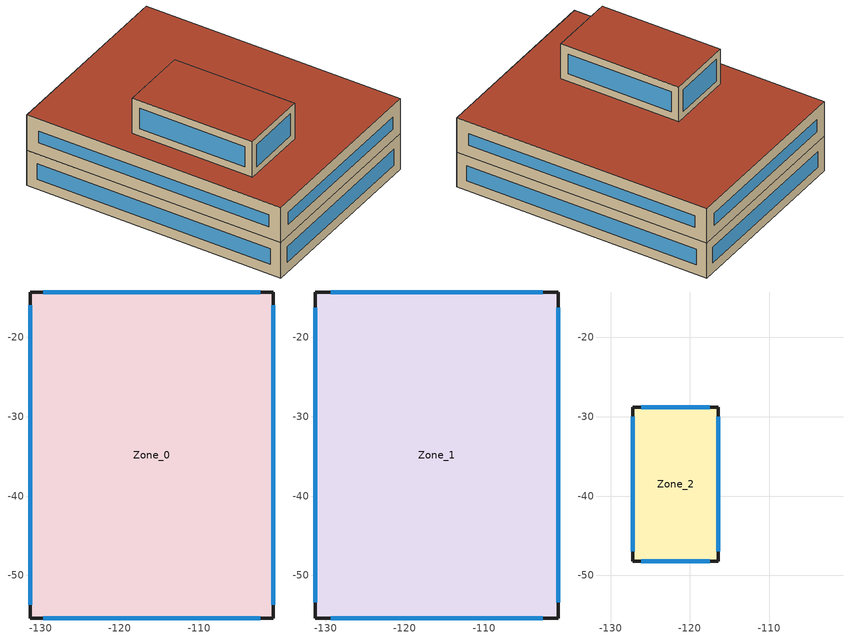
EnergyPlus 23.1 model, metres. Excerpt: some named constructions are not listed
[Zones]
Zone_0
 floor ground (Zone_0:f4UnderGroundSlabCF): -131.27,-55.39 -131.27,-14.26 -100.67,-14.26 -100.67,-55.39 z0
 wall outside (UVal_0.3_Mass): -131.27,-55.39 -100.67,-55.39 -100.67,-14.26 -131.27,-14.26 -131.27,-55.39 z0:5.9
 window (90.1-2019 Nonresidential CZ 0 Glazing (Operable)): -129.64,-55.39 -102.3,-55.39 / -102.3,-14.26 -129.64,-14.26 z1.63:4.27; -100.67,-53.73 -100.67,-15.93 / -131.27,-15.93 -131.27,-53.73 z1.67:4.23
Zone_1
 floor to Zone_0 (90.1-2019 Nonresidential CZ 7 Ground Wall (Mass)_FLIPPED): -131.27,-55.39 -131.27,-14.26 -100.67,-14.26 -100.67,-55.39 z5.9
 wall outside (UVal_0.3_Mass): -131.27,-55.39 -100.67,-55.39 -100.67,-14.26 -131.27,-14.26 -131.27,-55.39 z5.9:11.8
 window (90.1-2019 Nonresidential CZ 0 Glazing (Operable)): -129.33,-55.39 -102.6,-55.39 / -102.6,-14.26 -129.33,-14.26 z7.84:9.86; -100.67,-53.42 -100.67,-16.23 / -131.27,-16.23 -131.27,-53.42 z7.87:9.83
 roof outside (300mmInsulation 200mmConcrete): -131.27,-55.39 -100.67,-55.39 -100.67,-14.26 -131.27,-14.26 z11.8
Zone_2
 floor outside (90.1-2019 Nonresidential CZ 0 Exterior Floor (Mass)): -127.21,-48.25 -127.21,-28.77 -116.38,-28.77 -116.38,-48.25 z11.78
 wall outside (UVal_0.3_Mass): -127.21,-48.25 -116.38,-48.25 -116.38,-28.77 -127.21,-28.77 -127.21,-48.25 z11.78:17.68
 window (90.1-2019 Nonresidential CZ 0 Glazing (Operable)): -126.11,-48.25 -117.48,-48.25 / -117.48,-28.77 -126.11,-28.77 z12.88:16.58; -116.38,-46.99 -116.38,-30.03 / -127.21,-30.03 -127.21,-46.99 z13.03:16.42
 roof outside (300mmInsulation 200mmConcrete): -127.21,-48.25 -116.38,-48.25 -116.38,-28.77 -127.21,-28.77 z17.68
[Schedule:Day:Hourly]
e39b525b-9491-41a8-8bfd-ddab6e12a079: Fraction, 0, 0, 0, 0, 0, 0, 0, 0, 0, 0, 0, 0, 0, 0, 0, 0, 0, 0, 0, 0, 0, 0, 0, 0
75778cce-d278-4734-a1c9-f1976d0cbadb: Fraction, 0, 0, 0, 0, 0, 0, 0, 0, 1, 1, 1, 1, 1, 1, 1, 1, 1, 1, 1, 0, 0, 0, 0, 0
e9538676-2409-4530-ac58-9b3b1bf379e5: Fraction, 1, 1, 1, 1, 1, 0, 0, 0, 1, 1, 1, 0, 0, 0, 0, 0, 1, 1, 1, 1, 1, 1, 1, 1
da1e38e5-05a4-4ed3-9c9f-50a24da46c2a: Fraction, 0, 0, 0, 0, 0, 0, 0, 0, 1, 1, 1, 0, 0, 0, 0, 1, 1, 1, 0, 0, 0, 0, 0, 0
81c6f6dc-fc3e-4401-9df6-aa2ca6c12f79: Fraction, 1, 1, 1, 1, 1, 1, 1, 1, 1, 1, 1, 0, 1, 1, 1, 1, 1, 1, 1, 1, 1, 1, 1, 1
77064369-4389-4cbc-a165-c3595ec989e0: Fraction, 1, 1, 1, 1, 0, 1, 1, 1, 1, 1, 1, 0, 0, 0, 1, 1, 1, 1, 1, 1, 1, 1, 1, 1
47697ced-cd04-4951-bb3d-a1271b7afdd0: Fraction, 1, 1, 1, 1, 0, 1, 1, 1, 1, 1, 1, 0, 0, 0, 1, 0, 0, 0, 1, 1, 0, 0, 0, 0
1f68a2ed-7266-49bc-8edf-9bde78c57c88: Fraction, 0, 0, 0, 1, 0, 0, 0, 0, 1, 0, 0, 0, 0, 0, 0, 0, 0, 0, 0, 0, 0, 0, 0, 0
84e6972c-5a1c-46b8-92d0-c44be3c63809: Fraction, 0, 0, 0, 0, 0, 0, 0, 0, 0, 1, 1, 1, 0, 0, 1, 1, 0, 0, 0, 0, 0, 0, 0, 0
0846e2b2-9044-40df-a9dc-77ce26dee47a: Fraction, 0, 0, 0, 0, 0, 0, 0, 0, 0, 1, 1, 0, 0, 1, 0, 1, 0, 0, 1, 0, 1, 1, 0, 1
2127e6fb-605d-43ea-9995-429a7512b61f: Fraction, 1, 0, 0, 0, 0, 0, 0, 0, 0, 0, 0, 0, 0, 1, 1, 1, 1, 1, 1, 1, 0, 0, 0, 0
f269ff6c-4919-43a3-bb00-58ff157b3a2e: Fraction, 0, 0, 0, 0, 0, 0, 0, 0, 0, 0, 0, 0, 1, 1, 1, 1, 1, 1, 1, 0, 0, 0, 0, 0
6011bab5-2d8f-4f0a-a7c7-5899c26840f0: Fraction, 0, 0, 0, 0, 0, 0, 0, 0, 0, 0, 0, 0, 0, 0, 1, 0, 0, 0, 1, 0, 0, 0, 0, 0
dfe884b1-0f41-442a-a4f4-031d781ee83c: Fraction, 0, 0, 0, 0, 0, 0, 0, 0, 0, 1, 1, 1, 1, 1, 1, 1, 1, 1, 1, 1, 0, 0, 0, 0
6b1b3de1-843e-47f6-987a-ae8605c9379e: Fraction, 0, 0, 0, 0, 0, 0, 0, 0, 1, 1, 1, 1, 0, 0, 0, 0, 1, 1, 1, 1, 1, 1, 0, 1
a91c7b4d-f04c-4fc3-b6b6-9c1c279818fa: Fraction, 0, 0, 0, 0, 0, 0, 0, 0, 0, 0, 1, 0, 0, 0, 0, 1, 1, 1, 1, 1, 0, 0, 0, 1
811e9f4e-2637-4aba-aeda-1ccffa9d59be: Fraction, 0, 0, 0, 0, 0, 0, 0, 0, 0, 1, 1, 1, 1, 0, 0, 0, 0, 0, 0, 0, 0, 0, 0, 0
b3d65f90-048a-4cf2-8639-38308814b226: Fraction, 0, 0, 0, 0, 0, 0, 0, 0, 0, 0, 1, 1, 1, 1, 1, 1, 1, 0, 1, 0, 0, 0, 0, 0
92df1541-fd8f-4983-85e0-44cf7e366a79: Fraction, 0, 0, 0, 0, 0, 0, 0, 0, 1, 1, 1, 1, 0, 1, 0, 1, 0, 0, 0, 0, 1, 0, 0, 0
f9b6b3d9-c9ff-4553-9c1b-60ffbe90a403: Fraction, 0, 0, 0, 0, 0, 0, 0, 0, 1, 1, 1, 1, 0, 1, 1, 1, 1, 1, 1, 1, 1, 0, 0, 0
c9d03588-28be-4597-a4b1-7a8cfab71a33: Fraction, 0, 0, 0, 0, 0, 0, 0, 0, 1, 1, 1, 0, 1, 0, 0, 1, 1, 1, 1, 1, 1, 1, 1, 0
b94a8eee-2ca3-4e88-a101-ed1addb852a6: Fraction, 0, 0, 1, 1, 0, 0, 1, 0, 1, 1, 1, 1, 0, 1, 1, 1, 1, 1, 1, 1, 1, 1, 1, 1
1bc0d2d5-8b37-4f04-a4db-ec4ea93b7c7a: Fraction, 1, 1, 0, 1, 1, 1, 0, 1, 1, 1, 1, 1, 1, 0, 0, 1, 1, 1, 1, 1, 1, 1, 1, 1
ae399af4-9a45-4f7e-9f06-719e42986182: Fraction, 1, 1, 1, 1, 1, 1, 1, 1, 1, 1, 1, 0, 0, 0, 0, 0, 1, 1, 1, 1, 1, 1, 0, 1
f3ddc6ab-9974-4662-8b47-f4af024ffc41: Fraction, 0, 0, 1, 1, 0, 1, 1, 0, 1, 1, 1, 0, 0, 0, 0, 1, 1, 1, 1, 1, 1, 1, 1, 1
0c43d149-c576-46af-8e61-198be27771bd: Fraction, 1, 0, 1, 0, 0, 0, 0, 0, 1, 1, 1, 0, 0, 0, 0, 0, 1, 1, 1, 1, 1, 1, 1, 1
9924d407-dc6b-4a6d-a30f-46534ba625cf: Fraction, 1, 0, 0, 0, 0, 0, 0, 0, 1, 1, 1, 1, 0, 0, 0, 0, 1, 1, 1, 1, 1, 1, 1, 1
c77c6e2a-226c-4630-9367-d59dbb0a419f: Fraction, 1, 1, 1, 0, 0, 1, 1, 0, 1, 1, 1, 0, 0, 0, 0, 0, 1, 1, 1, 1, 1, 1, 1, 1
8fdab9f6-9f97-4758-b5fc-cd01b170b306: Fraction, 1, 0, 0, 0, 0, 1, 1, 0, 1, 1, 1, 1, 1, 1, 1, 1, 1, 1, 1, 1, 1, 1, 0, 0
[Schedule:Week:Daily]
NatVentAvail_Zone_0_48: 81c6f6dc-fc3e-4401-9df6-aa2ca6c12f79, 77064369-4389-4cbc-a165-c3595ec989e0, 47697ced-cd04-4951-bb3d-a1271b7afdd0, e39b525b-9491-41a8-8bfd-ddab6e12a079, 1f68a2ed-7266-49bc-8edf-9bde78c57c88, 84e6972c-5a1c-46b8-92d0-c44be3c63809, 0846e2b2-9044-40df-a9dc-77ce26dee47a, 81c6f6dc-fc3e-4401-9df6-aa2ca6c12f79, 81c6f6dc-fc3e-4401-9df6-aa2ca6c12f79, 81c6f6dc-fc3e-4401-9df6-aa2ca6c12f79, 81c6f6dc-fc3e-4401-9df6-aa2ca6c12f79, 81c6f6dc-fc3e-4401-9df6-aa2ca6c12f79
NatVentAvail_Zone_0_49: 2127e6fb-605d-43ea-9995-429a7512b61f, f269ff6c-4919-43a3-bb00-58ff157b3a2e, 6011bab5-2d8f-4f0a-a7c7-5899c26840f0, dfe884b1-0f41-442a-a4f4-031d781ee83c, 6b1b3de1-843e-47f6-987a-ae8605c9379e, a91c7b4d-f04c-4fc3-b6b6-9c1c279818fa, 811e9f4e-2637-4aba-aeda-1ccffa9d59be, 2127e6fb-605d-43ea-9995-429a7512b61f, 2127e6fb-605d-43ea-9995-429a7512b61f, 2127e6fb-605d-43ea-9995-429a7512b61f, 2127e6fb-605d-43ea-9995-429a7512b61f, 2127e6fb-605d-43ea-9995-429a7512b61f
NatVentAvail_Zone_0_50: b3d65f90-048a-4cf2-8639-38308814b226, da1e38e5-05a4-4ed3-9c9f-50a24da46c2a, 75778cce-d278-4734-a1c9-f1976d0cbadb, 92df1541-fd8f-4983-85e0-44cf7e366a79, f9b6b3d9-c9ff-4553-9c1b-60ffbe90a403, c9d03588-28be-4597-a4b1-7a8cfab71a33, b94a8eee-2ca3-4e88-a101-ed1addb852a6, b3d65f90-048a-4cf2-8639-38308814b226, b3d65f90-048a-4cf2-8639-38308814b226, b3d65f90-048a-4cf2-8639-38308814b226, b3d65f90-048a-4cf2-8639-38308814b226, b3d65f90-048a-4cf2-8639-38308814b226
NatVentAvail_Zone_0_51: 1bc0d2d5-8b37-4f04-a4db-ec4ea93b7c7a, ae399af4-9a45-4f7e-9f06-719e42986182, f3ddc6ab-9974-4662-8b47-f4af024ffc41, 0c43d149-c576-46af-8e61-198be27771bd, 9924d407-dc6b-4a6d-a30f-46534ba625cf, c77c6e2a-226c-4630-9367-d59dbb0a419f, e9538676-2409-4530-ac58-9b3b1bf379e5, 1bc0d2d5-8b37-4f04-a4db-ec4ea93b7c7a, 1bc0d2d5-8b37-4f04-a4db-ec4ea93b7c7a, 1bc0d2d5-8b37-4f04-a4db-ec4ea93b7c7a, 1bc0d2d5-8b37-4f04-a4db-ec4ea93b7c7a, 1bc0d2d5-8b37-4f04-a4db-ec4ea93b7c7a
NatVentAvail_Zone_0_52: 8fdab9f6-9f97-4758-b5fc-cd01b170b306, 8fdab9f6-9f97-4758-b5fc-cd01b170b306, 8fdab9f6-9f97-4758-b5fc-cd01b170b306, 8fdab9f6-9f97-4758-b5fc-cd01b170b306, 8fdab9f6-9f97-4758-b5fc-cd01b170b306, 8fdab9f6-9f97-4758-b5fc-cd01b170b306, 8fdab9f6-9f97-4758-b5fc-cd01b170b306, 8fdab9f6-9f97-4758-b5fc-cd01b170b306, 8fdab9f6-9f97-4758-b5fc-cd01b170b306, 8fdab9f6-9f97-4758-b5fc-cd01b170b306, 8fdab9f6-9f97-4758-b5fc-cd01b170b306, 8fdab9f6-9f97-4758-b5fc-cd01b170b306
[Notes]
----  This file was generated with Climate Studio 2.0.8991.29648
-------------------------ERL SENSORS--------------------------
Output:SQLite, Simple;
